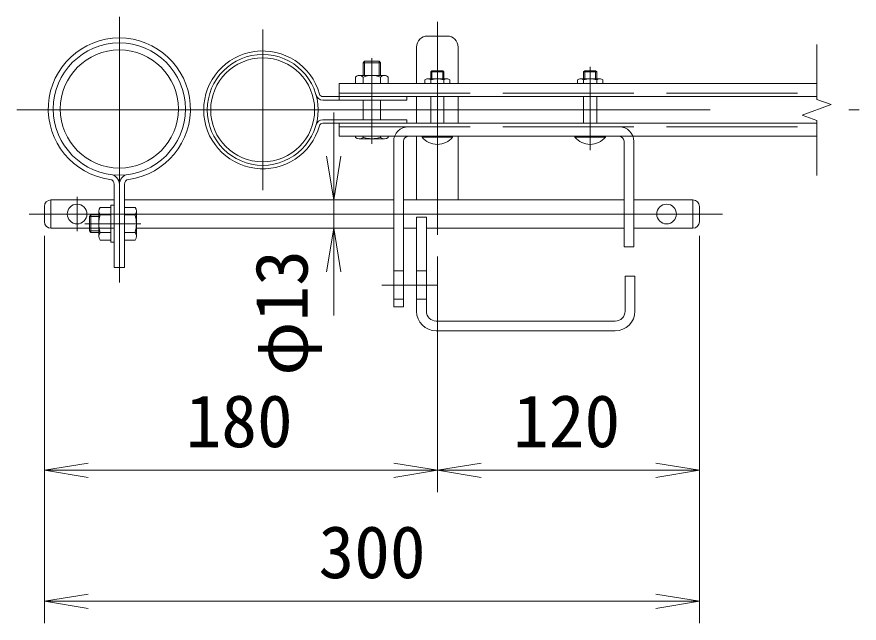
# Model space of a CAD drawing. Units: millimetres, scale not verified, with parts at other scales. Extents: x -6300 to 6300, y -4455 to 4455.
# Drawn here: x -4881 to -3723, y -3016 to -2183 of the extents above; entities that cross this region are included whole.
import ezdxf
from ezdxf.enums import TextEntityAlignment as Align

# ---------------------------------------------------------------- set-up
doc = ezdxf.new("R2010")
doc.units = ezdxf.units.MM
doc.header["$LTSCALE"] = 30
doc.linetypes.add('DASHED', pattern=[7.5, 6, -1.5])
doc.linetypes.add('USER1', pattern=[50.8, 31.75, -6.35, 6.35, -6.35])
for name, color, linetype, lineweight in [('0-1_D-BMK', 2, 'USER1', 13), ('0-2_D-STR1', 1, 'Continuous', 18), ('0-3_D-STR3', 3, 'Continuous', 13), ('0-7_D-STR-DIM', 7, 'Continuous', 9), ('0-8_0', 7, 'Continuous', 9)]:
    doc.layers.add(name, color=color, linetype=linetype, lineweight=lineweight)
doc.styles.add('ＭＳ ゴシック', font='')
doc.styles.get('ＭＳ ゴシック').set_extended_font_data('MS Gothic')

# ---------------------------------------------------------------- blocks, each defined once
blk = doc.blocks.new('_Open')
at = {"layer": '0-8_0'}
blk.add_line((-30, 5), (0, 0), dxfattribs=at)
blk.add_lwpolyline([(-30, -5), (0, 0), (-30, 0)], dxfattribs=at)

msp = doc.modelspace()

# ---------------------------------------------------------------- linework, layer by layer
at = {"layer": '0-1_D-BMK'}
for p, q in [((-4740.02, -2183.26), (-4740.02, -2548.49)), ((-4303.07, -2190.17), (-4303.07, -2482.71)), ((-4543.07, -2200.68), (-4543.07, -2421.54)), ((-4393.07, -2239.83), (-4393.07, -2357.88)), ((-4093.07, -2252.06), (-4093.07, -2366.23)), ((-4880.86, -2311.11), (-3723.47, -2311.11)), ((-4798.07, -2430.53), (-4798.07, -2477.89)), ((-4863.96, -2454.21), (-3910.99, -2454.21)), ((-4710.58, -2467.5), (-4787.61, -2467.5)), ((-4379.35, -2551.71), (-4303.92, -2551.71))]:
    msp.add_line(p, q, dxfattribs=at)
at = {"layer": '0-2_D-STR1'}
for centre, radius in [((-4740.02, -2309.85), 90.75), ((-4740.02, -2309.85), 81.15), ((-4543.07, -2311.11), 76.2), ((-4543.07, -2311.11), 71.4)]:
    msp.add_circle(centre, radius, dxfattribs=at)
at = {"layer": '0-3_D-STR3'}
for p, q in [((-4316.57, -2209.71), (-4289.57, -2209.71)), ((-4331.57, -2224.71), (-4331.57, -2274.81)), ((-4274.57, -2224.71), (-4274.57, -2274.81)), ((-4403.04, -2244.21), (-4405.07, -2246.24)), ((-4403.04, -2244.21), (-4383.1, -2244.21)), ((-4403.04, -2263.71), (-4403.04, -2244.21)), ((-4383.1, -2263.71), (-4383.1, -2244.21)), ((-4381.07, -2246.24), (-4383.1, -2244.21)), ((-4405.07, -2263.71), (-4405.07, -2246.24)), ((-4405.07, -2246.24), (-4381.07, -2246.24)), ((-4381.07, -2263.71), (-4381.07, -2246.24)), ((-4415.57, -2266.11), (-4415.57, -2274.81)), ((-4410.83, -2263.71), (-4375.3, -2263.71)), ((-4405.07, -2274.81), (-4405.07, -2266.11)), ((-4381.07, -2274.81), (-4381.07, -2266.11)), ((-4370.57, -2266.11), (-4370.57, -2274.81)), ((-4310.44, -2257.41), (-4312.07, -2259.03)), ((-4312.07, -2268.21), (-4312.07, -2259.03)), ((-4312.07, -2259.03), (-4294.07, -2259.03)), ((-4310.44, -2268.21), (-4310.44, -2257.41)), ((-4310.44, -2257.41), (-4295.69, -2257.41)), ((-4310.44, -2257.41), (-4295.69, -2257.41)), ((-4295.69, -2268.21), (-4295.69, -2257.41)), ((-4295.69, -2257.41), (-4294.07, -2259.03)), ((-4294.07, -2268.21), (-4294.07, -2259.03)), ((-4100.44, -2257.41), (-4102.07, -2259.03)), ((-4102.07, -2259.03), (-4084.07, -2259.03)), ((-4102.07, -2268.21), (-4102.07, -2259.03)), ((-4100.44, -2257.41), (-4085.69, -2257.41)), ((-4100.44, -2268.21), (-4100.44, -2257.41)), ((-4085.69, -2268.21), (-4085.69, -2257.41)), ((-4084.07, -2268.21), (-4084.07, -2259.03)), ((-4438.07, -2274.81), (-4438.07, -2297.61)), ((-4438.07, -2274.81), (-3781.74, -2274.81)), ((-4320.32, -2270.01), (-4320.32, -2274.81)), ((-4312.07, -2274.81), (-4312.07, -2270.01)), ((-4294.07, -2274.81), (-4294.07, -2270.01)), ((-4285.82, -2270.01), (-4285.82, -2274.81)), ((-4110.32, -2270.01), (-4110.32, -2274.81)), ((-4102.07, -2274.81), (-4102.07, -2270.01)), ((-4084.07, -2274.81), (-4084.07, -2270.01)), ((-4075.82, -2270.01), (-4075.82, -2274.81)), ((-4460.44, -2292.81), (-3781.74, -2292.81)), ((-4460.44, -2297.61), (-4345.07, -2297.61)), ((-4405.07, -2324.61), (-4405.07, -2297.61)), ((-4381.07, -2324.61), (-4381.07, -2297.61)), ((-4345.07, -2292.81), (-4345.07, -2297.61)), ((-4331.57, -2292.81), (-4331.57, -2329.41)), ((-4312.07, -2329.41), (-4312.07, -2292.81)), ((-4294.07, -2329.41), (-4294.07, -2292.81)), ((-4274.57, -2292.81), (-4274.57, -2329.41)), ((-4102.07, -2329.41), (-4102.07, -2292.81)), ((-4084.07, -2329.41), (-4084.07, -2292.81)), ((-4460.44, -2324.61), (-4345.07, -2324.61)), ((-4345.07, -2324.61), (-4345.07, -2329.41)), ((-4460.44, -2329.41), (-3781.74, -2329.41)), ((-4438.07, -2329.41), (-4438.07, -2347.41)), ((-4438.07, -2347.41), (-3781.74, -2347.41)), ((-4415.57, -2347.41), (-4415.57, -2348.91)), ((-4405.07, -2347.41), (-4405.07, -2348.91)), ((-4381.07, -2347.41), (-4381.07, -2348.91)), ((-4370.57, -2347.41), (-4370.57, -2348.91)), ((-4331.57, -2347.41), (-4331.57, -2434.71)), ((-4324.07, -2347.41), (-4282.07, -2347.41)), ((-4324.07, -2348.66), (-4324.07, -2347.41)), ((-4324.07, -2348.66), (-4282.07, -2348.66)), ((-4282.07, -2348.66), (-4282.07, -2347.41)), ((-4274.57, -2347.41), (-4274.57, -2434.71)), ((-4114.07, -2347.41), (-4072.07, -2347.41)), ((-4114.07, -2348.66), (-4114.07, -2347.41)), ((-4114.07, -2348.66), (-4072.07, -2348.66)), ((-4072.07, -2348.66), (-4072.07, -2347.41)), ((-4375.6, -2350.71), (-4410.41, -2350.71)), ((-4349.57, -2354.16), (-4349.57, -2581.71)), ((-4046.57, -2354.16), (-4046.57, -2499.21)), ((-4033.07, -2354.46), (-4033.07, -2499.21)), ((-4746.92, -2413.48), (-4746.92, -2527.5)), ((-4740.02, -2413.48), (-4740.02, -2527.5)), ((-4733.12, -2413.48), (-4733.12, -2527.5)), ((-4834.07, -2434.71), (-4746.92, -2434.71)), ((-4834.07, -2434.71), (-4834.07, -2473.71)), ((-4751.72, -2442), (-4751.72, -2493)), ((-4746.92, -2442), (-4751.72, -2442)), ((-4733.12, -2434.71), (-4363.07, -2434.71)), ((-4733.12, -2440.8), (-4733.12, -2494.2)), ((-4349.57, -2434.71), (-4046.57, -2434.71)), ((-4033.07, -2434.71), (-3952.07, -2434.71)), ((-3952.07, -2434.71), (-3952.07, -2473.71)), ((-4843.07, -2443.71), (-4843.07, -2464.71)), ((-4768.22, -2450.03), (-4768.22, -2484.84)), ((-4751.72, -2445), (-4766.42, -2445)), ((-4733.12, -2445), (-4718.42, -2445)), ((-4716.62, -2450.03), (-4716.62, -2484.84)), ((-3943.07, -2443.71), (-3943.07, -2464.71)), ((-4781.12, -2457.53), (-4779.09, -2455.5)), ((-4781.12, -2457.53), (-4781.12, -2477.47)), ((-4768.22, -2457.53), (-4781.12, -2457.53)), ((-4768.22, -2455.5), (-4779.09, -2455.5)), ((-4779.09, -2455.5), (-4779.09, -2479.5)), ((-4751.72, -2455.5), (-4766.42, -2455.5)), ((-4733.12, -2455.5), (-4718.42, -2455.5)), ((-4331.57, -2458.71), (-4331.57, -2587.71)), ((-4331.57, -2458.71), (-4318.07, -2458.71)), ((-4318.07, -2458.71), (-4318.07, -2587.71)), ((-4834.07, -2473.71), (-4746.92, -2473.71)), ((-4716.62, -2473.71), (-4363.07, -2473.71)), ((-4349.57, -2473.71), (-4331.57, -2473.71)), ((-4318.07, -2473.71), (-4046.57, -2473.71)), ((-4033.07, -2473.71), (-3952.07, -2473.71)), ((-4768.22, -2477.47), (-4781.12, -2477.47)), ((-4781.12, -2477.47), (-4779.09, -2479.5)), ((-4768.22, -2479.5), (-4779.09, -2479.5)), ((-4751.72, -2479.5), (-4766.42, -2479.5)), ((-4733.12, -2479.5), (-4718.42, -2479.5)), ((-4751.72, -2490), (-4766.42, -2490)), ((-4746.92, -2493), (-4751.72, -2493)), ((-4733.12, -2490), (-4718.42, -2490)), ((-4046.57, -2499.21), (-4033.07, -2499.21)), ((-4733.12, -2527.5), (-4746.92, -2527.5)), ((-4363.07, -2532.21), (-4349.57, -2532.21)), ((-4331.57, -2532.21), (-4318.07, -2532.21)), ((-4045.07, -2539.71), (-4045.07, -2587.71)), ((-4045.07, -2539.71), (-4031.57, -2539.71)), ((-4031.57, -2539.71), (-4031.57, -2587.71)), ((-4363.07, -2571.21), (-4349.57, -2571.21)), ((-4331.57, -2571.21), (-4318.07, -2571.21)), ((-4304.57, -2601.21), (-4058.57, -2601.21)), ((-4304.57, -2614.71), (-4058.57, -2614.71))]:
    msp.add_line(p, q, dxfattribs=at)
at = {"layer": '0-3_D-STR3', "linetype": 'DASHED'}
for p, q in [((-4316.25, -2268.21), (-4289.67, -2268.21)), ((-4106.25, -2268.21), (-4079.67, -2268.21)), ((-4438.07, -2288.01), (-3781.74, -2288.01)), ((-4438.07, -2334.21), (-3781.74, -2334.21))]:
    msp.add_line(p, q, dxfattribs=at)
at = {"layer": '0-3_D-STR3'}
for points in [[(-4100.44, -2257.41), (-4085.69, -2257.41), (-4084.07, -2259.03)], [(-4363.07, -2354.46), (-4363.07, -2581.71), (-4349.57, -2581.71)]]:
    msp.add_lwpolyline(points, dxfattribs=at)
for centre in [(-4798.07, -2454.21), (-3988.07, -2454.21)]:
    msp.add_circle(centre, 13.5, dxfattribs=at)
for centre, radius, start, end in [((-4316.57, -2224.71), 15, 90, 180), ((-4289.57, -2224.71), 15, 0, 90), ((-4740.02, -2309.85), 97.65, 277.58485, 262.41515), ((-4543.07, -2311.11), 81, 15.6185, 344.3815), ((-4410.32, -2270.6), 6.91, 40.52088, 139.47912), ((-4393.07, -2294.91), 31.2, 67.38014, 112.61986), ((-4375.82, -2270.6), 6.91, 40.52088, 139.47912), ((-4316.19, -2273.84), 5.63, 42.84372, 137.15628), ((-4303.07, -2291.61), 23.4, 67.38014, 112.61986), ((-4289.94, -2273.82), 5.61, 42.69541, 137.30459), ((-4106.19, -2273.84), 5.63, 42.84372, 137.15628), ((-4093.07, -2291.61), 23.4, 67.38014, 112.61986), ((-4079.94, -2273.82), 5.61, 42.69541, 137.30459), ((-4460.44, -2288.01), 9.6, 195.6185, 270), ((-4460.44, -2288.01), 4.8, 195.6185, 270), ((-4460.44, -2334.21), 9.6, 90, 164.3815), ((-4460.44, -2334.21), 4.8, 90, 164.3815), ((-4342.82, -2354.46), 20.25, 90, 180), ((-4053.32, -2354.46), 20.25, 0, 90), ((-4410.32, -2342.16), 8.55, 232.14171, 307.85829), ((-4393.07, -2309.81), 40.9, 252.93847, 287.06153), ((-4375.82, -2342.17), 8.55, 232.09851, 307.90149), ((-4342.82, -2354.16), 6.75, 90, 180), ((-4303.07, -2331.21), 27.3, 219.71514, 320.28486), ((-4093.07, -2331.21), 27.3, 219.71514, 320.28486), ((-4053.32, -2354.16), 6.75, 0, 90), ((-4753.82, -2413.48), 6.9, 0, 82.41515), ((-4753.82, -2413.48), 13.8, 0, 82.41515), ((-4726.22, -2413.48), 13.8, 97.58485, 180), ((-4726.22, -2413.48), 6.9, 97.58485, 180), ((-4834.07, -2443.71), 9, 90, 180), ((-3952.07, -2443.71), 9, 0, 90), ((-4759.67, -2450.25), 8.55, 142.09851, 217.90149), ((-4725.16, -2450.25), 8.55, 322.09851, 37.90149), ((-4834.07, -2464.71), 9, 180, 270), ((-4727.32, -2467.5), 40.9, 162.93847, 197.06153), ((-4757.52, -2467.5), 40.9, 342.93847, 17.06153), ((-3952.07, -2464.71), 9, 270, 0), ((-4759.66, -2484.75), 8.55, 142.14171, 217.85829), ((-4725.17, -2484.75), 8.55, 322.14171, 37.85829), ((-4304.57, -2587.71), 27, 180, 270), ((-4304.57, -2587.71), 13.5, 180, 270), ((-4058.57, -2587.71), 13.5, 270, 0), ((-4058.57, -2587.71), 27, 270, 0)]:
    msp.add_arc(centre, radius, start, end, dxfattribs=at)
at = {"layer": '0-7_D-STR-DIM'}
for p, q in [((-3781.74, -2296.68), (-3781.74, -2221.11)), ((-3761.91, -2303.9), (-3781.74, -2296.68)), ((-4445.48, -2374.71), (-4445.48, -2314.71)), ((-3801.56, -2318.33), (-3761.91, -2303.9)), ((-3781.74, -2325.54), (-3801.56, -2318.33)), ((-3781.74, -2401.11), (-3781.74, -2325.54)), ((-4445.48, -2473.71), (-4445.48, -2434.71)), ((-4843.07, -2484.21), (-4843.07, -2836.32)), ((-4843.07, -2484.21), (-4843.07, -3016.32)), ((-3943.07, -2484.21), (-3943.07, -2836.32)), ((-3943.07, -2484.21), (-3943.07, -3016.32)), ((-4303.07, -2512.71), (-4303.07, -2836.32)), ((-4303.07, -2512.71), (-4303.07, -2836.32)), ((-4445.48, -2533.71), (-4445.48, -2593.71)), ((-4783.07, -2806.32), (-4363.07, -2806.32)), ((-4243.07, -2806.32), (-4003.07, -2806.32)), ((-4783.07, -2986.32), (-4003.07, -2986.32))]:
    msp.add_line(p, q, dxfattribs=at)

# ---------------------------------------------------------------- block references
at = {"layer": '0-7_D-STR-DIM', "xscale": 2, "yscale": 2}
for p, rotation in [((-4445.48, -2434.71), 270), ((-4445.48, -2473.71), 90), ((-4843.07, -2806.32), 180), ((-4303.07, -2806.32), 180), ((-4843.07, -2986.32), 180)]:
    msp.add_blockref('_Open', p, dxfattribs=dict(at, rotation=rotation))
for p in [(-4303.07, -2806.32), (-3943.07, -2806.32), (-3943.07, -2986.32)]:
    msp.add_blockref('_Open', p, dxfattribs=at)

# ---------------------------------------------------------------- texts
at = {"layer": '0-7_D-STR-DIM', "style": 'ＭＳ ゴシック'}
msp.add_text('φ13', height=72.14, rotation=90, dxfattribs=at).set_placement((-4459.64, -2676.39), align=Align.BOTTOM_LEFT)
for s, p in [('180', (-4649.04, -2796.2)), ('120', (-4199.04, -2796.2)), ('300', (-4466.38, -2976.2))]:
    msp.add_text(s, height=72.14, dxfattribs=at).set_placement(p, align=Align.BOTTOM_LEFT)

doc.saveas('drawing.dxf')
